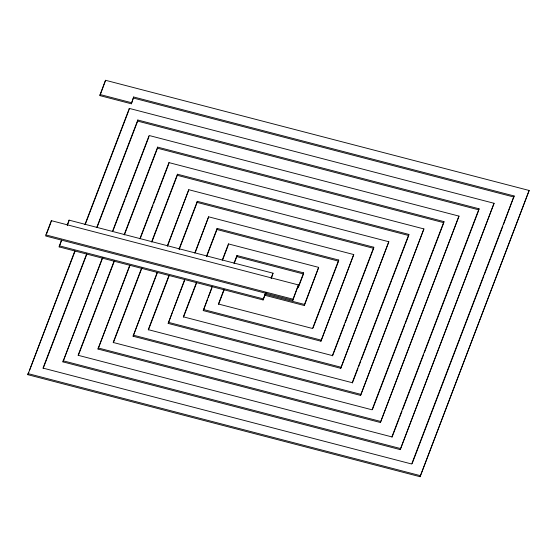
<?xml version="1.0" encoding="UTF-8"?>
<svg xmlns="http://www.w3.org/2000/svg" width="557" height="557" viewBox="0 0 557 557"><rect width="100%" height="100%" fill="white"/><g stroke="black" fill="none" stroke-linecap="round" stroke-linejoin="round"><path stroke-width="0.84" d="M503.431 224.68L514.118 195.967L133.666 97.002L131.355 103.797L99.975 95.637L100.107 94.537L105.552 80.285L529.15 190.473L420.069 476.715L27.85 374.694L74.826 250.977M45.89 234.922L45.765 236.022L292.857 300.3L298.441 284.94L51.341 220.663L45.89 234.922L292.989 299.2L292.857 300.3M51.209 221.763L51.341 220.663M265.877 292.669L263.092 299.951L59.139 246.897L61.451 240.102M68.95 221.233L69.075 220.14L273.027 273.195L271.266 278.57M84.943 224.506L129.308 108.406L494.066 203.291L400.239 449.617L62.934 361.876L102.286 258.121M105.552 80.285L99.975 95.637M112.396 231.649L149.137 135.504L458.989 216.109L380.41 422.512L98.011 349.051L129.739 265.264M129.175 109.499L129.308 108.406M131.355 103.797L133.666 97.002M137.67 121.113L137.802 120.02L479.034 208.784L478.902 209.878L137.67 121.113L97.092 227.319M139.856 238.793L168.959 162.609L423.905 228.927L360.581 395.414L133.095 336.233L157.192 272.408M157.499 148.218L157.631 147.125L443.95 221.602L443.818 222.696L157.499 148.218L124.385 234.887M168.834 163.702L168.959 162.609M177.328 175.323L177.46 174.223L408.873 234.42L408.741 235.514L177.328 175.323L151.866 241.968M167.309 245.936L188.788 189.714L388.821 241.745L340.752 368.309L168.179 323.415L184.652 279.551M188.788 189.714L167.553 246.055M197.157 202.421L197.289 201.328L373.789 247.238L373.656 248.338L197.157 202.421L179.159 249.529M212.106 286.688L203.256 310.597L320.923 341.204L353.744 254.563L208.617 216.812L195.465 251.994M216.986 229.526L217.119 228.433L338.705 260.056L338.572 261.156L216.986 229.526L206.758 256.29M228.321 245.01L228.447 243.917L318.66 267.381L304.366 305.549L265.146 295.349L265.271 294.249L304.498 304.456L304.366 305.549M236.816 256.631L236.948 255.531L303.621 272.874L303.495 273.974L236.816 256.631L234.344 263.092M263.092 299.951L265.404 293.156M320.923 341.204L353.744 254.563M340.752 368.309L388.821 241.745M360.581 395.414L423.905 228.927M380.41 422.512L458.989 216.109M400.239 449.617L494.066 203.291M420.069 476.715L529.15 190.473M46.67 233.641L50.91 222.556M67.167 225.132L69.075 220.14M59.139 246.897L61.59 240.485M67.411 225.244L68.643 222.034M27.85 374.694L28.783 372.257M29.403 370.635L74.951 251.423M85.172 224.659L128.862 110.314M86.593 254.041L43.014 368.1L411.7 464.009L514.118 195.967M96.709 227.569L137.802 120.02M43.195 368.386L86.871 254.076M62.934 361.876L91.724 286.514M92.344 284.892L94.509 279.217M95.129 277.602L102.871 257.341M113.085 230.598L125.165 198.995M125.785 197.38L149.004 136.604M114.053 261.184L78.098 355.282L391.87 436.904L479.034 208.784M124.169 234.706L157.631 147.125M78.279 355.568L114.484 260.801M98.011 349.051L130.004 265.32M140.253 238.493L152.994 205.164M153.614 203.542L168.52 164.517M141.506 268.328L113.182 342.464L372.041 409.799L443.95 221.602M151.622 241.856L177.46 174.223M113.356 342.75L141.931 267.973M133.095 336.233L157.311 272.867M168.959 275.464L148.259 329.647L352.212 382.701L408.873 234.42M179.076 248.993L197.289 201.328M148.44 329.932L169.231 275.513M194.762 253.08L208.617 216.812M168.179 323.415L172.517 312.052M173.136 310.43L184.611 280.401M196.419 282.608L183.344 316.829L332.39 355.596L373.789 247.238M206.529 256.15L217.119 228.433M183.525 317.114L196.537 283.053M222.208 260.251L228.447 243.917M203.256 310.597L207.587 299.262M208.207 297.64L211.925 287.927M222.751 259.59L228.008 245.825M223.872 289.751L218.428 304.011L312.561 328.498L338.705 260.056M233.975 263.308L236.948 255.531M218.602 304.296L224.158 289.751M271.127 278.187L273.027 273.195M265.146 295.349L266.051 292.968M292.989 299.2L298.441 284.94M298.176 287.134L303.621 272.874M298.35 287.44L303.189 274.768M304.498 304.456L318.66 267.381M313.041 327.982L338.266 261.957M332.564 355.881L344.616 324.348M345.236 322.733L347.394 317.072M348.014 315.45L373.35 249.146M352.393 382.986L357.97 368.4M358.583 366.778L360.755 361.11M361.375 359.488L391.404 280.888M392.024 279.273L408.427 236.328M372.536 409.277L404.765 324.912M405.385 323.29L443.511 223.51M392.051 437.189L399.188 418.516M399.808 416.894L401.98 411.212M402.6 409.59L423.689 354.384M424.309 352.762L478.595 210.692M412.194 463.48L483.88 275.847M484.499 274.225L502.811 226.302M133.534 98.095L513.986 197.06M100.107 94.537L131.487 102.704M59.272 245.804L263.224 298.858M203.389 309.504L321.055 340.111M168.311 322.322L340.884 367.209M133.227 335.14L360.713 394.314M98.143 347.958L380.542 421.419M63.059 360.776L400.372 448.517M27.982 373.594L420.201 475.622"/></g></svg>
